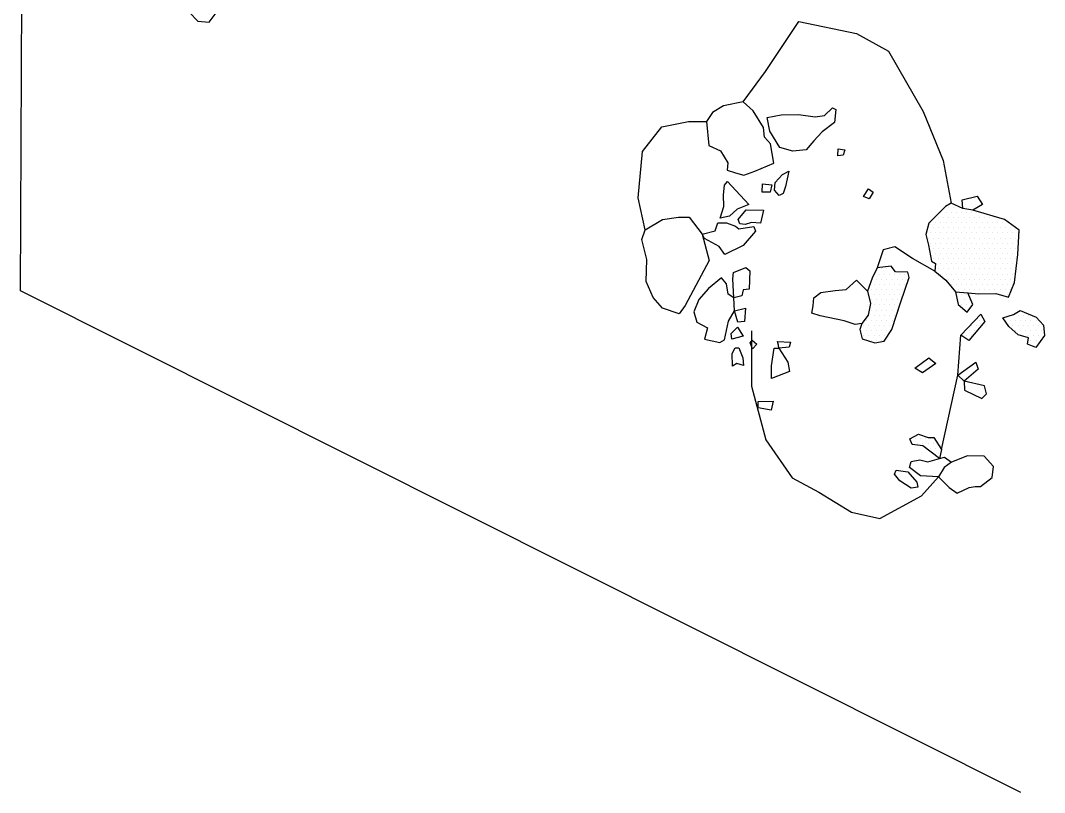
# Model space of a CAD drawing. Header units: metres. Extents: x -14.94 to -12.29, y -15.2 to -10.42.
# Drawn here: x -14.944 to -12.454, y -15.198 to -13.321 of the extents above; entities that cross this region are included whole.
import ezdxf

# ---------------------------------------------------------------- set-up
doc = ezdxf.new("R2010")
doc.units = ezdxf.units.M
doc.header["$LTSCALE"] = 25
doc.header["$MEASUREMENT"] = 0
doc.linetypes.add('GESTRICHELT', pattern=[0.75, 0.5, -0.25])
doc.linetypes.add('STRICHPUNKTX2', pattern=[2, 1, -0.5, 0, -0.5])
doc.layers.get('0').update_dxf_attribs({"linetype": 'CONTINUOUS'})
for name, color, linetype in [('BEFUND', 1, 'CONTINUOUS'), ('BEFUND_UNSICHER', 1, 'GESTRICHELT'), ('GRABUNGSGRENZE', 3, 'STRICHPUNKTX2'), ('STEINE', 4, 'CONTINUOUS'), ('STEINESCHRAFF', 4, 'CONTINUOUS')]:
    doc.layers.add(name, color=color, linetype=linetype)

# ---------------------------------------------------------------- blocks, each defined once
blk = doc.blocks.new('*X4')
at = {"color": 0}
for p, q in [((-1270.625, -1378.75), (-1270.625, -1378.75)), ((-1269.375, -1378.75), (-1269.375, -1378.75)), ((-1268.75, -1377.5), (-1268.75, -1377.5)), ((-1268.125, -1378.75), (-1268.125, -1378.75)), ((-1267.5, -1377.5), (-1267.5, -1377.5)), ((-1266.875, -1378.75), (-1266.875, -1378.75)), ((-1266.25, -1377.5), (-1266.25, -1377.5)), ((-1265.625, -1378.75), (-1265.625, -1378.75)), ((-1264.375, -1378.75), (-1264.375, -1378.75)), ((-1263.125, -1378.75), (-1263.125, -1378.75)), ((-1261.875, -1378.75), (-1261.875, -1378.75)), ((-1273.125, -1381.25), (-1273.125, -1381.25)), ((-1271.875, -1381.25), (-1271.875, -1381.25)), ((-1271.25, -1380), (-1271.25, -1380)), ((-1270.625, -1381.25), (-1270.625, -1381.25)), ((-1270, -1380), (-1270, -1380)), ((-1269.375, -1381.25), (-1269.375, -1381.25)), ((-1268.75, -1380), (-1268.75, -1380)), ((-1268.125, -1381.25), (-1268.125, -1381.25)), ((-1267.5, -1380), (-1267.5, -1380)), ((-1266.875, -1381.25), (-1266.875, -1381.25)), ((-1266.25, -1380), (-1266.25, -1380)), ((-1265.625, -1381.25), (-1265.625, -1381.25)), ((-1265, -1380), (-1265, -1380)), ((-1264.375, -1381.25), (-1264.375, -1381.25)), ((-1263.75, -1380), (-1263.75, -1380)), ((-1263.125, -1381.25), (-1263.125, -1381.25)), ((-1262.5, -1380), (-1262.5, -1380)), ((-1261.875, -1381.25), (-1261.875, -1381.25)), ((-1261.25, -1380), (-1261.25, -1380)), ((-1260.625, -1381.25), (-1260.625, -1381.25)), ((-1260, -1380), (-1260, -1380)), ((-1259.375, -1381.25), (-1259.375, -1381.25)), ((-1258.75, -1380), (-1258.75, -1380)), ((-1258.125, -1381.25), (-1258.125, -1381.25)), ((-1257.5, -1380), (-1257.5, -1380)), ((-1256.875, -1381.25), (-1256.875, -1381.25)), ((-1255.625, -1381.25), (-1255.625, -1381.25)), ((-1254.375, -1381.25), (-1254.375, -1381.25)), ((-1273.75, -1382.5), (-1273.75, -1382.5)), ((-1273.125, -1383.75), (-1273.125, -1383.75)), ((-1272.5, -1382.5), (-1272.5, -1382.5)), ((-1271.875, -1383.75), (-1271.875, -1383.75)), ((-1271.25, -1382.5), (-1271.25, -1382.5)), ((-1270.625, -1383.75), (-1270.625, -1383.75)), ((-1270, -1382.5), (-1270, -1382.5)), ((-1269.375, -1383.75), (-1269.375, -1383.75)), ((-1268.75, -1382.5), (-1268.75, -1382.5)), ((-1268.125, -1383.75), (-1268.125, -1383.75)), ((-1267.5, -1382.5), (-1267.5, -1382.5)), ((-1266.875, -1383.75), (-1266.875, -1383.75)), ((-1266.25, -1382.5), (-1266.25, -1382.5)), ((-1265.625, -1383.75), (-1265.625, -1383.75)), ((-1265, -1382.5), (-1265, -1382.5)), ((-1264.375, -1383.75), (-1264.375, -1383.75)), ((-1263.75, -1382.5), (-1263.75, -1382.5)), ((-1263.125, -1383.75), (-1263.125, -1383.75)), ((-1262.5, -1382.5), (-1262.5, -1382.5)), ((-1261.875, -1383.75), (-1261.875, -1383.75)), ((-1261.25, -1382.5), (-1261.25, -1382.5)), ((-1260.625, -1383.75), (-1260.625, -1383.75)), ((-1260, -1382.5), (-1260, -1382.5)), ((-1259.375, -1383.75), (-1259.375, -1383.75)), ((-1258.75, -1382.5), (-1258.75, -1382.5)), ((-1258.125, -1383.75), (-1258.125, -1383.75)), ((-1257.5, -1382.5), (-1257.5, -1382.5)), ((-1256.875, -1383.75), (-1256.875, -1383.75)), ((-1256.25, -1382.5), (-1256.25, -1382.5)), ((-1255.625, -1383.75), (-1255.625, -1383.75)), ((-1255, -1382.5), (-1255, -1382.5)), ((-1254.375, -1383.75), (-1254.375, -1383.75)), ((-1253.75, -1382.5), (-1253.75, -1382.5)), ((-1253.125, -1383.75), (-1253.125, -1383.75)), ((-1252.5, -1382.5), (-1252.5, -1382.5)), ((-1251.875, -1383.75), (-1251.875, -1383.75)), ((-1273.75, -1385), (-1273.75, -1385)), ((-1273.125, -1386.25), (-1273.125, -1386.25)), ((-1272.5, -1385), (-1272.5, -1385)), ((-1271.875, -1386.25), (-1271.875, -1386.25)), ((-1271.25, -1385), (-1271.25, -1385)), ((-1270.625, -1386.25), (-1270.625, -1386.25)), ((-1270, -1385), (-1270, -1385)), ((-1269.375, -1386.25), (-1269.375, -1386.25)), ((-1268.75, -1385), (-1268.75, -1385)), ((-1268.125, -1386.25), (-1268.125, -1386.25)), ((-1267.5, -1385), (-1267.5, -1385)), ((-1266.875, -1386.25), (-1266.875, -1386.25)), ((-1266.25, -1385), (-1266.25, -1385)), ((-1265.625, -1386.25), (-1265.625, -1386.25)), ((-1265, -1385), (-1265, -1385)), ((-1264.375, -1386.25), (-1264.375, -1386.25)), ((-1263.75, -1385), (-1263.75, -1385)), ((-1263.125, -1386.25), (-1263.125, -1386.25)), ((-1262.5, -1385), (-1262.5, -1385)), ((-1261.875, -1386.25), (-1261.875, -1386.25)), ((-1261.25, -1385), (-1261.25, -1385)), ((-1260.625, -1386.25), (-1260.625, -1386.25)), ((-1260, -1385), (-1260, -1385)), ((-1259.375, -1386.25), (-1259.375, -1386.25)), ((-1258.75, -1385), (-1258.75, -1385)), ((-1258.125, -1386.25), (-1258.125, -1386.25)), ((-1257.5, -1385), (-1257.5, -1385)), ((-1256.875, -1386.25), (-1256.875, -1386.25)), ((-1256.25, -1385), (-1256.25, -1385)), ((-1255.625, -1386.25), (-1255.625, -1386.25)), ((-1255, -1385), (-1255, -1385)), ((-1254.375, -1386.25), (-1254.375, -1386.25)), ((-1253.75, -1385), (-1253.75, -1385)), ((-1253.125, -1386.25), (-1253.125, -1386.25)), ((-1252.5, -1385), (-1252.5, -1385)), ((-1251.875, -1386.25), (-1251.875, -1386.25)), ((-1273.125, -1388.75), (-1273.125, -1388.75)), ((-1272.5, -1387.5), (-1272.5, -1387.5)), ((-1271.875, -1388.75), (-1271.875, -1388.75)), ((-1271.25, -1387.5), (-1271.25, -1387.5)), ((-1270.625, -1388.75), (-1270.625, -1388.75)), ((-1270, -1387.5), (-1270, -1387.5)), ((-1269.375, -1388.75), (-1269.375, -1388.75)), ((-1268.75, -1387.5), (-1268.75, -1387.5)), ((-1268.125, -1388.75), (-1268.125, -1388.75)), ((-1267.5, -1387.5), (-1267.5, -1387.5)), ((-1266.875, -1388.75), (-1266.875, -1388.75)), ((-1266.25, -1387.5), (-1266.25, -1387.5)), ((-1265.625, -1388.75), (-1265.625, -1388.75)), ((-1265, -1387.5), (-1265, -1387.5)), ((-1264.375, -1388.75), (-1264.375, -1388.75)), ((-1263.75, -1387.5), (-1263.75, -1387.5)), ((-1263.125, -1388.75), (-1263.125, -1388.75)), ((-1262.5, -1387.5), (-1262.5, -1387.5)), ((-1261.875, -1388.75), (-1261.875, -1388.75)), ((-1261.25, -1387.5), (-1261.25, -1387.5)), ((-1260.625, -1388.75), (-1260.625, -1388.75)), ((-1260, -1387.5), (-1260, -1387.5)), ((-1259.375, -1388.75), (-1259.375, -1388.75)), ((-1258.75, -1387.5), (-1258.75, -1387.5)), ((-1258.125, -1388.75), (-1258.125, -1388.75)), ((-1257.5, -1387.5), (-1257.5, -1387.5)), ((-1256.875, -1388.75), (-1256.875, -1388.75)), ((-1256.25, -1387.5), (-1256.25, -1387.5)), ((-1255.625, -1388.75), (-1255.625, -1388.75)), ((-1255, -1387.5), (-1255, -1387.5)), ((-1254.375, -1388.75), (-1254.375, -1388.75)), ((-1253.75, -1387.5), (-1253.75, -1387.5)), ((-1253.125, -1388.75), (-1253.125, -1388.75)), ((-1252.5, -1387.5), (-1252.5, -1387.5)), ((-1272.5, -1390), (-1272.5, -1390)), ((-1271.875, -1391.25), (-1271.875, -1391.25)), ((-1271.25, -1390), (-1271.25, -1390)), ((-1270.625, -1391.25), (-1270.625, -1391.25)), ((-1270, -1390), (-1270, -1390)), ((-1269.375, -1391.25), (-1269.375, -1391.25)), ((-1268.75, -1390), (-1268.75, -1390)), ((-1268.125, -1391.25), (-1268.125, -1391.25)), ((-1267.5, -1390), (-1267.5, -1390)), ((-1266.875, -1391.25), (-1266.875, -1391.25)), ((-1266.25, -1390), (-1266.25, -1390)), ((-1265.625, -1391.25), (-1265.625, -1391.25)), ((-1265, -1390), (-1265, -1390)), ((-1264.375, -1391.25), (-1264.375, -1391.25)), ((-1263.75, -1390), (-1263.75, -1390)), ((-1263.125, -1391.25), (-1263.125, -1391.25)), ((-1262.5, -1390), (-1262.5, -1390)), ((-1261.875, -1391.25), (-1261.875, -1391.25)), ((-1261.25, -1390), (-1261.25, -1390)), ((-1260.625, -1391.25), (-1260.625, -1391.25)), ((-1260, -1390), (-1260, -1390)), ((-1259.375, -1391.25), (-1259.375, -1391.25)), ((-1258.75, -1390), (-1258.75, -1390)), ((-1258.125, -1391.25), (-1258.125, -1391.25)), ((-1257.5, -1390), (-1257.5, -1390)), ((-1256.875, -1391.25), (-1256.875, -1391.25)), ((-1256.25, -1390), (-1256.25, -1390)), ((-1255.625, -1391.25), (-1255.625, -1391.25)), ((-1255, -1390), (-1255, -1390)), ((-1254.375, -1391.25), (-1254.375, -1391.25)), ((-1253.75, -1390), (-1253.75, -1390)), ((-1253.125, -1391.25), (-1253.125, -1391.25)), ((-1252.5, -1390), (-1252.5, -1390)), ((-1286.25, -1392.5), (-1286.25, -1392.5)), ((-1285.625, -1393.75), (-1285.625, -1393.75)), ((-1285, -1392.5), (-1285, -1392.5)), ((-1284.375, -1393.75), (-1284.375, -1393.75)), ((-1283.75, -1392.5), (-1283.75, -1392.5)), ((-1283.125, -1393.75), (-1283.125, -1393.75)), ((-1282.5, -1392.5), (-1282.5, -1392.5)), ((-1281.875, -1393.75), (-1281.875, -1393.75)), ((-1280.625, -1393.75), (-1280.625, -1393.75)), ((-1279.375, -1393.75), (-1279.375, -1393.75)), ((-1271.25, -1392.5), (-1271.25, -1392.5)), ((-1270.625, -1393.75), (-1270.625, -1393.75)), ((-1270, -1392.5), (-1270, -1392.5)), ((-1269.375, -1393.75), (-1269.375, -1393.75)), ((-1268.75, -1392.5), (-1268.75, -1392.5)), ((-1268.125, -1393.75), (-1268.125, -1393.75)), ((-1267.5, -1392.5), (-1267.5, -1392.5)), ((-1266.875, -1393.75), (-1266.875, -1393.75)), ((-1266.25, -1392.5), (-1266.25, -1392.5)), ((-1265.625, -1393.75), (-1265.625, -1393.75)), ((-1265, -1392.5), (-1265, -1392.5)), ((-1264.375, -1393.75), (-1264.375, -1393.75)), ((-1263.75, -1392.5), (-1263.75, -1392.5)), ((-1263.125, -1393.75), (-1263.125, -1393.75)), ((-1262.5, -1392.5), (-1262.5, -1392.5)), ((-1261.875, -1393.75), (-1261.875, -1393.75)), ((-1261.25, -1392.5), (-1261.25, -1392.5)), ((-1260.625, -1393.75), (-1260.625, -1393.75)), ((-1260, -1392.5), (-1260, -1392.5)), ((-1259.375, -1393.75), (-1259.375, -1393.75)), ((-1258.75, -1392.5), (-1258.75, -1392.5)), ((-1258.125, -1393.75), (-1258.125, -1393.75)), ((-1257.5, -1392.5), (-1257.5, -1392.5)), ((-1256.875, -1393.75), (-1256.875, -1393.75)), ((-1256.25, -1392.5), (-1256.25, -1392.5)), ((-1255.625, -1393.75), (-1255.625, -1393.75)), ((-1255, -1392.5), (-1255, -1392.5)), ((-1254.375, -1393.75), (-1254.375, -1393.75)), ((-1253.75, -1392.5), (-1253.75, -1392.5)), ((-1253.125, -1393.75), (-1253.125, -1393.75)), ((-1252.5, -1392.5), (-1252.5, -1392.5)), ((-1286.875, -1396.25), (-1286.875, -1396.25)), ((-1286.25, -1395), (-1286.25, -1395)), ((-1285.625, -1396.25), (-1285.625, -1396.25)), ((-1285, -1395), (-1285, -1395)), ((-1284.375, -1396.25), (-1284.375, -1396.25)), ((-1283.75, -1395), (-1283.75, -1395)), ((-1283.125, -1396.25), (-1283.125, -1396.25)), ((-1282.5, -1395), (-1282.5, -1395)), ((-1281.875, -1396.25), (-1281.875, -1396.25)), ((-1281.25, -1395), (-1281.25, -1395)), ((-1280.625, -1396.25), (-1280.625, -1396.25)), ((-1280, -1395), (-1280, -1395)), ((-1279.375, -1396.25), (-1279.375, -1396.25)), ((-1278.75, -1395), (-1278.75, -1395)), ((-1268.75, -1395), (-1268.75, -1395)), ((-1268.125, -1396.25), (-1268.125, -1396.25)), ((-1267.5, -1395), (-1267.5, -1395)), ((-1266.875, -1396.25), (-1266.875, -1396.25)), ((-1266.25, -1395), (-1266.25, -1395)), ((-1265.625, -1396.25), (-1265.625, -1396.25)), ((-1265, -1395), (-1265, -1395)), ((-1264.375, -1396.25), (-1264.375, -1396.25)), ((-1263.75, -1395), (-1263.75, -1395)), ((-1263.125, -1396.25), (-1263.125, -1396.25)), ((-1262.5, -1395), (-1262.5, -1395)), ((-1261.875, -1396.25), (-1261.875, -1396.25)), ((-1261.25, -1395), (-1261.25, -1395)), ((-1260.625, -1396.25), (-1260.625, -1396.25)), ((-1260, -1395), (-1260, -1395)), ((-1259.375, -1396.25), (-1259.375, -1396.25)), ((-1258.75, -1395), (-1258.75, -1395)), ((-1258.125, -1396.25), (-1258.125, -1396.25)), ((-1257.5, -1395), (-1257.5, -1395)), ((-1256.875, -1396.25), (-1256.875, -1396.25)), ((-1256.25, -1395), (-1256.25, -1395)), ((-1255.625, -1396.25), (-1255.625, -1396.25)), ((-1255, -1395), (-1255, -1395)), ((-1254.375, -1396.25), (-1254.375, -1396.25)), ((-1253.75, -1395), (-1253.75, -1395)), ((-1253.125, -1396.25), (-1253.125, -1396.25)), ((-1288.125, -1398.75), (-1288.125, -1398.75)), ((-1287.5, -1397.5), (-1287.5, -1397.5)), ((-1286.875, -1398.75), (-1286.875, -1398.75)), ((-1286.25, -1397.5), (-1286.25, -1397.5)), ((-1285.625, -1398.75), (-1285.625, -1398.75)), ((-1285, -1397.5), (-1285, -1397.5)), ((-1284.375, -1398.75), (-1284.375, -1398.75)), ((-1283.75, -1397.5), (-1283.75, -1397.5)), ((-1283.125, -1398.75), (-1283.125, -1398.75)), ((-1282.5, -1397.5), (-1282.5, -1397.5)), ((-1281.875, -1398.75), (-1281.875, -1398.75)), ((-1281.25, -1397.5), (-1281.25, -1397.5)), ((-1280.625, -1398.75), (-1280.625, -1398.75)), ((-1280, -1397.5), (-1280, -1397.5)), ((-1267.5, -1397.5), (-1267.5, -1397.5)), ((-1266.875, -1398.75), (-1266.875, -1398.75)), ((-1266.25, -1397.5), (-1266.25, -1397.5)), ((-1265.625, -1398.75), (-1265.625, -1398.75)), ((-1265, -1397.5), (-1265, -1397.5)), ((-1264.375, -1398.75), (-1264.375, -1398.75)), ((-1263.75, -1397.5), (-1263.75, -1397.5)), ((-1262.5, -1397.5), (-1262.5, -1397.5)), ((-1261.25, -1397.5), (-1261.25, -1397.5)), ((-1260, -1397.5), (-1260, -1397.5)), ((-1258.75, -1397.5), (-1258.75, -1397.5)), ((-1257.5, -1397.5), (-1257.5, -1397.5)), ((-1256.25, -1397.5), (-1256.25, -1397.5)), ((-1255.625, -1398.75), (-1255.625, -1398.75)), ((-1255, -1397.5), (-1255, -1397.5)), ((-1254.375, -1398.75), (-1254.375, -1398.75)), ((-1253.75, -1397.5), (-1253.75, -1397.5)), ((-1287.5, -1400), (-1287.5, -1400)), ((-1286.875, -1401.25), (-1286.875, -1401.25)), ((-1286.25, -1400), (-1286.25, -1400)), ((-1285.625, -1401.25), (-1285.625, -1401.25)), ((-1285, -1400), (-1285, -1400)), ((-1284.375, -1401.25), (-1284.375, -1401.25)), ((-1283.75, -1400), (-1283.75, -1400)), ((-1283.125, -1401.25), (-1283.125, -1401.25)), ((-1282.5, -1400), (-1282.5, -1400)), ((-1281.875, -1401.25), (-1281.875, -1401.25)), ((-1281.25, -1400), (-1281.25, -1400)), ((-1280.625, -1401.25), (-1280.625, -1401.25)), ((-1266.25, -1400), (-1266.25, -1400)), ((-1265.625, -1401.25), (-1265.625, -1401.25)), ((-1265, -1400), (-1265, -1400)), ((-1264.375, -1401.25), (-1264.375, -1401.25)), ((-1263.75, -1400), (-1263.75, -1400)), ((-1263.125, -1401.25), (-1263.125, -1401.25)), ((-1288.125, -1403.75), (-1288.125, -1403.75)), ((-1287.5, -1402.5), (-1287.5, -1402.5)), ((-1286.875, -1403.75), (-1286.875, -1403.75)), ((-1286.25, -1402.5), (-1286.25, -1402.5)), ((-1285.625, -1403.75), (-1285.625, -1403.75)), ((-1285, -1402.5), (-1285, -1402.5)), ((-1284.375, -1403.75), (-1284.375, -1403.75)), ((-1283.75, -1402.5), (-1283.75, -1402.5)), ((-1283.125, -1403.75), (-1283.125, -1403.75)), ((-1282.5, -1402.5), (-1282.5, -1402.5)), ((-1281.875, -1403.75), (-1281.875, -1403.75)), ((-1281.25, -1402.5), (-1281.25, -1402.5)), ((-1253.125, -1403.75), (-1253.125, -1403.75)), ((-1251.875, -1403.75), (-1251.875, -1403.75)), ((-1250.625, -1403.75), (-1250.625, -1403.75)), ((-1249.375, -1403.75), (-1249.375, -1403.75)), ((-1289.375, -1406.25), (-1289.375, -1406.25)), ((-1288.75, -1405), (-1288.75, -1405)), ((-1288.125, -1406.25), (-1288.125, -1406.25)), ((-1287.5, -1405), (-1287.5, -1405)), ((-1286.875, -1406.25), (-1286.875, -1406.25)), ((-1286.25, -1405), (-1286.25, -1405)), ((-1285.625, -1406.25), (-1285.625, -1406.25)), ((-1285, -1405), (-1285, -1405)), ((-1284.375, -1406.25), (-1284.375, -1406.25)), ((-1283.75, -1405), (-1283.75, -1405)), ((-1283.125, -1406.25), (-1283.125, -1406.25)), ((-1282.5, -1405), (-1282.5, -1405)), ((-1263.125, -1406.25), (-1263.125, -1406.25)), ((-1261.875, -1406.25), (-1261.875, -1406.25)), ((-1261.25, -1405), (-1261.25, -1405)), ((-1255, -1405), (-1255, -1405)), ((-1253.75, -1405), (-1253.75, -1405)), ((-1253.125, -1406.25), (-1253.125, -1406.25)), ((-1252.5, -1405), (-1252.5, -1405)), ((-1251.875, -1406.25), (-1251.875, -1406.25)), ((-1251.25, -1405), (-1251.25, -1405)), ((-1250.625, -1406.25), (-1250.625, -1406.25)), ((-1250, -1405), (-1250, -1405)), ((-1249.375, -1406.25), (-1249.375, -1406.25)), ((-1248.75, -1405), (-1248.75, -1405)), ((-1248.125, -1406.25), (-1248.125, -1406.25)), ((-1247.5, -1405), (-1247.5, -1405)), ((-1246.875, -1406.25), (-1246.875, -1406.25)), ((-1290, -1407.5), (-1290, -1407.5)), ((-1289.375, -1408.75), (-1289.375, -1408.75)), ((-1288.75, -1407.5), (-1288.75, -1407.5)), ((-1288.125, -1408.75), (-1288.125, -1408.75)), ((-1287.5, -1407.5), (-1287.5, -1407.5)), ((-1286.875, -1408.75), (-1286.875, -1408.75)), ((-1286.25, -1407.5), (-1286.25, -1407.5)), ((-1285.625, -1408.75), (-1285.625, -1408.75)), ((-1285, -1407.5), (-1285, -1407.5)), ((-1284.375, -1408.75), (-1284.375, -1408.75)), ((-1283.75, -1407.5), (-1283.75, -1407.5)), ((-1265.625, -1408.75), (-1265.625, -1408.75)), ((-1264.375, -1408.75), (-1264.375, -1408.75)), ((-1263.75, -1407.5), (-1263.75, -1407.5)), ((-1263.125, -1408.75), (-1263.125, -1408.75)), ((-1262.5, -1407.5), (-1262.5, -1407.5)), ((-1252.5, -1407.5), (-1252.5, -1407.5)), ((-1251.25, -1407.5), (-1251.25, -1407.5)), ((-1250.625, -1408.75), (-1250.625, -1408.75)), ((-1250, -1407.5), (-1250, -1407.5)), ((-1249.375, -1408.75), (-1249.375, -1408.75)), ((-1248.75, -1407.5), (-1248.75, -1407.5)), ((-1248.125, -1408.75), (-1248.125, -1408.75)), ((-1247.5, -1407.5), (-1247.5, -1407.5)), ((-1246.875, -1408.75), (-1246.875, -1408.75)), ((-1246.25, -1407.5), (-1246.25, -1407.5)), ((-1245.625, -1408.75), (-1245.625, -1408.75)), ((-1287.5, -1410), (-1287.5, -1410)), ((-1286.25, -1410), (-1286.25, -1410)), ((-1285, -1410), (-1285, -1410)), ((-1248.75, -1410), (-1248.75, -1410)), ((-1248.125, -1411.25), (-1248.125, -1411.25)), ((-1247.5, -1410), (-1247.5, -1410)), ((-1277.5, -1435), (-1277.5, -1435)), ((-1276.875, -1433.75), (-1276.875, -1433.75)), ((-1276.25, -1435), (-1276.25, -1435)), ((-1275.625, -1433.75), (-1275.625, -1433.75)), ((-1275, -1435), (-1275, -1435)), ((-1274.375, -1433.75), (-1274.375, -1433.75)), ((-1273.75, -1435), (-1273.75, -1435)), ((-1273.125, -1433.75), (-1273.125, -1433.75)), ((-1272.5, -1435), (-1272.5, -1435)), ((-1273.125, -1436.25), (-1273.125, -1436.25)), ((-1271.875, -1436.25), (-1271.875, -1436.25)), ((-1271.25, -1437.5), (-1271.25, -1437.5)), ((-1270.625, -1436.25), (-1270.625, -1436.25))]:
    blk.add_line(p, q, dxfattribs=at)

msp = doc.modelspace()

# ---------------------------------------------------------------- linework, layer by layer
at = {"layer": 'BEFUND'}
for points in [[(-14.6032, -13.1762), (-14.5909, -13.2242), (-14.5736, -13.2588), (-14.5124, -13.3226), (-14.4848, -13.3251), (-14.4537, -13.2828), (-14.4099, -13.2537), (-14.3487, -13.1996), (-14.2886, -13.1598)], [(-13.1866, -13.5191), (-13.1328, -13.4452), (-13.0514, -13.3237), (-12.9116, -13.3528), (-12.8335, -13.3959), (-12.7494, -13.5421), (-12.7008, -13.6614), (-12.6815, -13.7651)], [(-13.425, -13.8301), (-13.4419, -13.7524), (-13.4316, -13.6393), (-13.3845, -13.5797), (-13.3196, -13.5666), (-13.2763, -13.5665)], [(-12.7215, -13.9309), (-12.7757, -13.8997), (-12.8182, -13.8717), (-12.8468, -13.8786), (-12.8616, -13.9222)]]:
    msp.add_lwpolyline(points, dxfattribs=at)
at = {"layer": 'BEFUND_UNSICHER', "flags": 128}
for points in [[(-13.1666, -14.076), (-13.167, -14.2101), (-13.1322, -14.3409), (-13.0679, -14.4334), (-13.003, -14.4682), (-12.924, -14.5165), (-12.8544, -14.532), (-12.7533, -14.477), (-12.712, -14.431)], [(-12.7047, -14.3644), (-12.6651, -14.1838), (-12.6579, -14.0865)]]:
    msp.add_lwpolyline(points, dxfattribs=at)
at = {"layer": 'GRABUNGSGRENZE'}
msp.add_lwpolyline([(-12.5118, -15.1984), (-14.9435, -13.978), (-14.9258, -10.4197)], dxfattribs=at)
at = {"layer": 'STEINE'}
for points in [[(-13.1127, -13.6677), (-13.1204, -13.6207), (-13.135, -13.6043), (-13.1378, -13.5813), (-13.1629, -13.5407), (-13.1866, -13.5191), (-13.2346, -13.5282), (-13.2618, -13.5443), (-13.2763, -13.5665), (-13.2703, -13.6247), (-13.2424, -13.6378), (-13.2244, -13.667), (-13.2256, -13.6848), (-13.2053, -13.6917), (-13.1854, -13.697), (-13.1588, -13.6876), (-13.1127, -13.6677)], [(-13.1284, -13.5569), (-13.0946, -13.5501), (-13.0523, -13.5496), (-13.0121, -13.5556), (-12.9891, -13.5518), (-12.9701, -13.5331), (-12.962, -13.5378), (-12.9649, -13.5689), (-12.9952, -13.592), (-13.0153, -13.6137), (-13.0335, -13.6357), (-13.066, -13.6386), (-13.0975, -13.6301), (-13.1221, -13.5901), (-13.1284, -13.5569)], [(-12.9565, -13.6499), (-12.956, -13.6331), (-12.9402, -13.6356), (-12.9437, -13.6484), (-12.9565, -13.6499)], [(-13.0997, -13.7469), (-13.111, -13.7336), (-13.1089, -13.7152), (-13.0911, -13.6954), (-13.0758, -13.6872), (-13.0839, -13.7249), (-13.0896, -13.7418), (-13.0997, -13.7469)], [(-13.243, -13.802), (-13.2338, -13.7729), (-13.2349, -13.7449), (-13.2323, -13.7214), (-13.2252, -13.7122), (-13.1732, -13.7683), (-13.2012, -13.7795), (-13.2201, -13.7964), (-13.243, -13.802)], [(-13.1405, -13.7382), (-13.14, -13.7183), (-13.1176, -13.7209), (-13.1217, -13.7382), (-13.1405, -13.7382)], [(-12.8943, -13.7493), (-12.882, -13.7305), (-12.8708, -13.7386), (-12.8805, -13.7549), (-12.8943, -13.7493)], [(-12.6531, -13.7782), (-12.6549, -13.7567), (-12.6181, -13.7479), (-12.605, -13.7685), (-12.6286, -13.782)], [(-13.1992, -13.805), (-13.1798, -13.7816), (-13.1375, -13.7821), (-13.1451, -13.8137), (-13.1665, -13.8121), (-13.1818, -13.8173), (-13.1951, -13.8157), (-13.1992, -13.805)], [(-12.5417, -13.994), (-12.5276, -13.9584), (-12.5192, -13.8897), (-12.516, -13.8311), (-12.5514, -13.8053), (-12.6286, -13.782), (-12.6531, -13.7782), (-12.6815, -13.7651), (-12.6948, -13.7731), (-12.7355, -13.814), (-12.743, -13.8414), (-12.7361, -13.8675), (-12.7294, -13.9063), (-12.7192, -13.9115), (-12.7215, -13.9309), (-12.6942, -13.9521), (-12.671, -13.9804), (-12.6405, -13.9832), (-12.614, -13.9856), (-12.5732, -13.9845), (-12.5417, -13.994), (-12.5417, -13.994)], [(-13.3424, -14.034), (-13.3827, -14.0203), (-13.4061, -13.9943), (-13.4225, -13.956), (-13.4215, -13.902), (-13.4332, -13.8535), (-13.425, -13.8301), (-13.3832, -13.8046), (-13.344, -13.7995), (-13.318, -13.7989), (-13.2869, -13.8402), (-13.2695, -13.905), (-13.3276, -14.0141), (-13.3424, -14.034)], [(-13.2869, -13.8402), (-13.2552, -13.8326), (-13.2486, -13.8132), (-13.2272, -13.8132), (-13.2058, -13.8208), (-13.1976, -13.8275), (-13.1614, -13.8218), (-13.1568, -13.8336), (-13.1869, -13.8682), (-13.2313, -13.8902), (-13.2455, -13.8703), (-13.2807, -13.8515), (-13.2869, -13.8402)], [(-13.2098, -13.9952), (-13.2124, -13.9488), (-13.2108, -13.934), (-13.1803, -13.9213), (-13.1711, -13.9299), (-13.1721, -13.9743), (-13.1869, -13.9758), (-13.1904, -13.9906), (-13.2098, -13.9952)], [(-12.8982, -14.0578), (-12.9035, -14.0722), (-12.8981, -14.0947), (-12.8666, -14.1047), (-12.8441, -14.1008), (-12.8255, -14.0725), (-12.8039, -14.0054), (-12.7833, -13.946), (-12.7868, -13.9332), (-12.8168, -13.9319), (-12.8269, -13.918), (-12.8616, -13.9222), (-12.8731, -13.9476), (-12.885, -13.9788)], [(-13.2399, -13.9468), (-13.2715, -13.9723), (-13.295, -13.9993), (-13.3072, -14.0294), (-13.2995, -14.0544), (-13.2735, -14.0682), (-13.2812, -14.0962), (-13.2434, -14.1044), (-13.2327, -14.0972), (-13.223, -14.0518), (-13.2083, -14.0273), (-13.2098, -13.9952), (-13.2236, -13.9866), (-13.2277, -13.9611), (-13.2399, -13.9468)], [(-13.2843, -13.9422), (-13.2843, -13.9422)], [(-13.0201, -14.0329), (-13.0165, -14.015), (-13.015, -13.9957), (-12.9982, -13.9824), (-12.963, -13.9773), (-12.9365, -13.9752), (-12.9115, -13.9528), (-12.885, -13.9788), (-12.8778, -14.0094), (-12.8834, -14.0374), (-12.8982, -14.0578), (-12.9145, -14.0599), (-12.9411, -14.0517), (-13.0002, -14.039), (-13.0201, -14.0329)], [(-12.671, -13.9804), (-12.6647, -14.012), (-12.6425, -14.0301), (-12.6291, -14.0114), (-12.6405, -13.9832)], [(-13.2001, -14.0549), (-13.2083, -14.0273), (-13.1812, -14.0207), (-13.1838, -14.0533), (-13.2001, -14.0549)], [(-12.6579, -14.0865), (-12.6089, -14.0351), (-12.5994, -14.053), (-12.6387, -14.0995), (-12.6579, -14.0865)], [(-12.4933, -14.0924), (-12.5187, -14.085), (-12.5409, -14.0648), (-12.556, -14.0438), (-12.5299, -14.0359), (-12.514, -14.0259), (-12.4744, -14.0421), (-12.4573, -14.0622), (-12.4545, -14.0867), (-12.4757, -14.1165), (-12.4955, -14.1082), (-12.4933, -14.0924)], [(-13.2144, -14.0962), (-13.2159, -14.0824), (-13.2006, -14.0671), (-13.1873, -14.0885), (-13.2144, -14.0962)], [(-13.1639, -14.1191), (-13.17, -14.1048), (-13.1654, -14.0982), (-13.1537, -14.1079), (-13.1639, -14.1191)], [(-13.1012, -14.1104), (-13.1037, -14.1013), (-13.0716, -14.1028), (-13.0752, -14.1155), (-13.1006, -14.1176), (-13.1012, -14.1104)], [(-13.2128, -14.1615), (-13.2138, -14.1309), (-13.2062, -14.1171), (-13.1975, -14.1166), (-13.1878, -14.1416), (-13.1858, -14.1599), (-13.2021, -14.1553), (-13.2128, -14.1615)], [(-13.1185, -14.1915), (-13.118, -14.1609), (-13.1114, -14.1176), (-13.1006, -14.1176), (-13.0787, -14.1522), (-13.0746, -14.1742), (-13.1185, -14.1915)], [(-12.7513, -14.1781), (-12.7697, -14.1664), (-12.7355, -14.1409), (-12.7187, -14.1547), (-12.7513, -14.1781)], [(-12.6499, -14.1983), (-12.6651, -14.1838), (-12.6214, -14.1522), (-12.616, -14.1691), (-12.6499, -14.1983)], [(-12.6499, -14.1983), (-12.6486, -14.2197), (-12.6065, -14.24), (-12.5952, -14.2289), (-12.6001, -14.2095), (-12.6499, -14.1983)], [(-13.1506, -14.2629), (-13.1506, -14.2471), (-13.1139, -14.2466), (-13.119, -14.2685), (-13.1506, -14.2629)], [(-12.75, -14.3557), (-12.776, -14.3524), (-12.7819, -14.3381), (-12.7609, -14.3266), (-12.737, -14.335), (-12.7233, -14.3351), (-12.7047, -14.3644), (-12.71, -14.3857), (-12.71, -14.3857), (-12.75, -14.3557)], [(-12.712, -14.431), (-12.7558, -14.428), (-12.7824, -14.4081), (-12.7788, -14.3938), (-12.7574, -14.3897), (-12.7385, -14.3943), (-12.71, -14.3857), (-12.6977, -14.3826), (-12.6809, -14.3953)], [(-12.6809, -14.3953), (-12.6982, -14.4081), (-12.712, -14.431), (-12.6865, -14.4565), (-12.6671, -14.4703), (-12.638, -14.4565), (-12.6227, -14.454), (-12.61, -14.4545), (-12.5814, -14.4325), (-12.5784, -14.4055), (-12.6013, -14.3805), (-12.6421, -14.38), (-12.6809, -14.3953)], [(-12.7783, -14.4586), (-12.8058, -14.4402), (-12.8191, -14.4239), (-12.815, -14.4148), (-12.7864, -14.4183), (-12.7645, -14.4433), (-12.7625, -14.4555), (-12.7783, -14.4586)]]:
    msp.add_lwpolyline(points, dxfattribs=at)

# ---------------------------------------------------------------- block references
at = {"layer": 'STEINESCHRAFF', "xscale": 0.01, "yscale": 0.01, "zscale": 0.01}
msp.add_blockref('*X4', (0, 0), dxfattribs=at)

doc.saveas('drawing.dxf')
